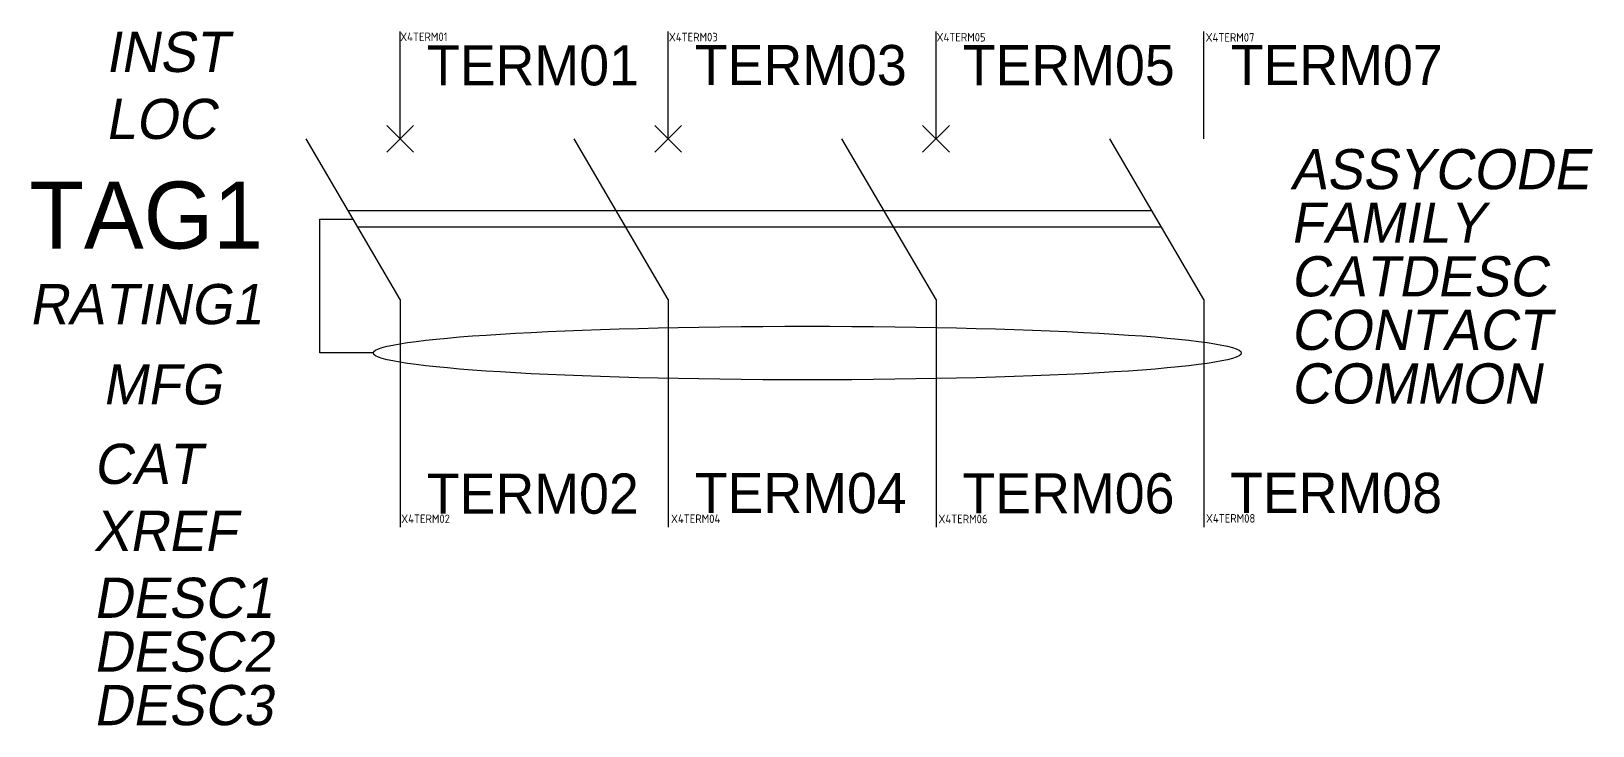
# Model space of a CAD drawing. Extents: x -18.8 to 39.5, y -25.9 to 0.
import ezdxf
from ezdxf.enums import TextEntityAlignment as Align

# ---------------------------------------------------------------- set-up
doc = ezdxf.new("R2010")
doc.units = 0
doc.header["$MEASUREMENT"] = 0
doc.styles.add('WD_IEC', font='isocp2.shx', dxfattribs={"width": 0.9, "height": 4})

msp = doc.modelspace()

# ---------------------------------------------------------------- linework, layer by layer
for p, q in [((-5, -4), (-5, 0)), ((5, -4), (5, 0)), ((15, -4), (15, 0)), ((25, -4), (25, 0)), ((-5, -10), (-8.509, -4)), ((-5.5, -3.5), (-4.5, -4.5)), ((-4.5, -3.5), (-5.5, -4.5)), ((5, -10), (1.491, -4.008)), ((4.5, -3.5), (5.5, -4.5)), ((5.5, -3.5), (4.5, -4.5)), ((15, -10), (11.491, -4.009)), ((14.5, -3.5), (15.5, -4.5)), ((15.5, -3.5), (14.5, -4.5)), ((25, -10), (21.491, -4.009)), ((-6.941, -6.682), (3.056, -6.682)), ((3.059, -6.682), (13.056, -6.682)), ((13.059, -6.682), (23.056, -6.682)), ((-8, -12), (-8, -7)), ((-8, -7), (-6.755, -7)), ((-6.585, -7.289), (3.412, -7.289)), ((3.415, -7.289), (13.412, -7.289)), ((13.415, -7.289), (23.412, -7.289)), ((-5, -10), (-5, -18.5)), ((5, -10), (5, -18.5)), ((15, -10), (15, -18.5)), ((25, -10), (25, -18.5)), ((-6, -12), (-8, -12))]:
    msp.add_line(p, q)
msp.add_ellipse((10.197, -12.001), major_axis=(-16.197, 0), ratio=0.061741)

# ---------------------------------------------------------------- texts
at = {"oblique": 10, "flags": 1}
for tag, p, s in [('INST', (-16, -1.509), ''), ('LOC', (-16, -4.009), ''), ('ASSYCODE', (28.228, -5.886), ''), ('FAMILY', (28.228, -7.886), 'UZO_ACKO'), ('CATDESC', (28.228, -9.886), ''), ('CONTACT', (28.228, -11.886), ''), ('MFG', (-16.113, -13.918), 'ACKO'), ('COMMON', (28.228, -13.886), ''), ('CAT', (-16.451, -16.889), 'ПЗВ'), ('XREF', (-16.451, -19.389), ''), ('DESC1', (-16.451, -21.889), ''), ('DESC2', (-16.451, -23.897), ''), ('DESC3', (-16.451, -25.897), '')]:
    msp.add_attdef(tag, p, s, height=1.5, dxfattribs=at)
at = {"style": 'WD_IEC', "flags": 1}
for tag, p in [('X4TERM01', (-5, -0.355)), ('X4TERM03', (5.028, -0.365)), ('X4TERM05', (15.019, -0.37)), ('X4TERM07', (25.061, -0.378)), ('X4TERM02', (-4.962, -18.35)), ('X4TERM04', (5.108, -18.348)), ('X4TERM06', (15.09, -18.357)), ('X4TERM08', (25.076, -18.335))]:
    msp.add_attdef(tag, p, '', height=0.32, dxfattribs=at)
for tag, p, s in [('TERM01', (-4.001, -2.007), '1'), ('TERM03', (5.996, -1.999), '3'), ('TERM05', (15.998, -2.003), '5'), ('TERM07', (26, -1.999), 'N'), ('TERM02', (-4.007, -18), '2'), ('TERM04', (5.993, -17.978), '4'), ('TERM06', (15.987, -17.989), '6'), ('TERM08', (25.974, -17.974), 'N')]:
    msp.add_attdef(tag, p, s, height=1.5)
msp.add_attdef('TAG1', text='QF', height=2.5).set_placement((-10.114, -8.102), align=Align.RIGHT)
at = {"oblique": 10}
msp.add_attdef('RATING1', (-18.851, -10.925), '', height=1.5, dxfattribs=at)

doc.saveas('drawing.dxf')
